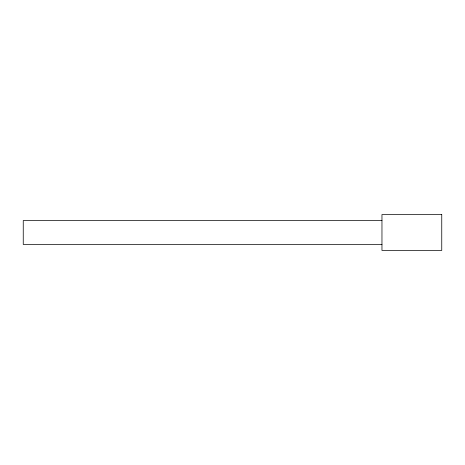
<?xml version="1.0" encoding="UTF-8"?>
<svg xmlns="http://www.w3.org/2000/svg" width="465" height="465" viewBox="0 0 465 465"><rect width="100%" height="100%" fill="white"/><g stroke="black" fill="none" stroke-linecap="round" stroke-linejoin="round"><path stroke-width="0.7" d="M381.963 220.544L23.25 220.544L23.25 244.456L381.963 244.456M441.75 214.563L381.963 214.563L381.963 250.437L441.75 250.437L441.75 214.563"/></g></svg>
